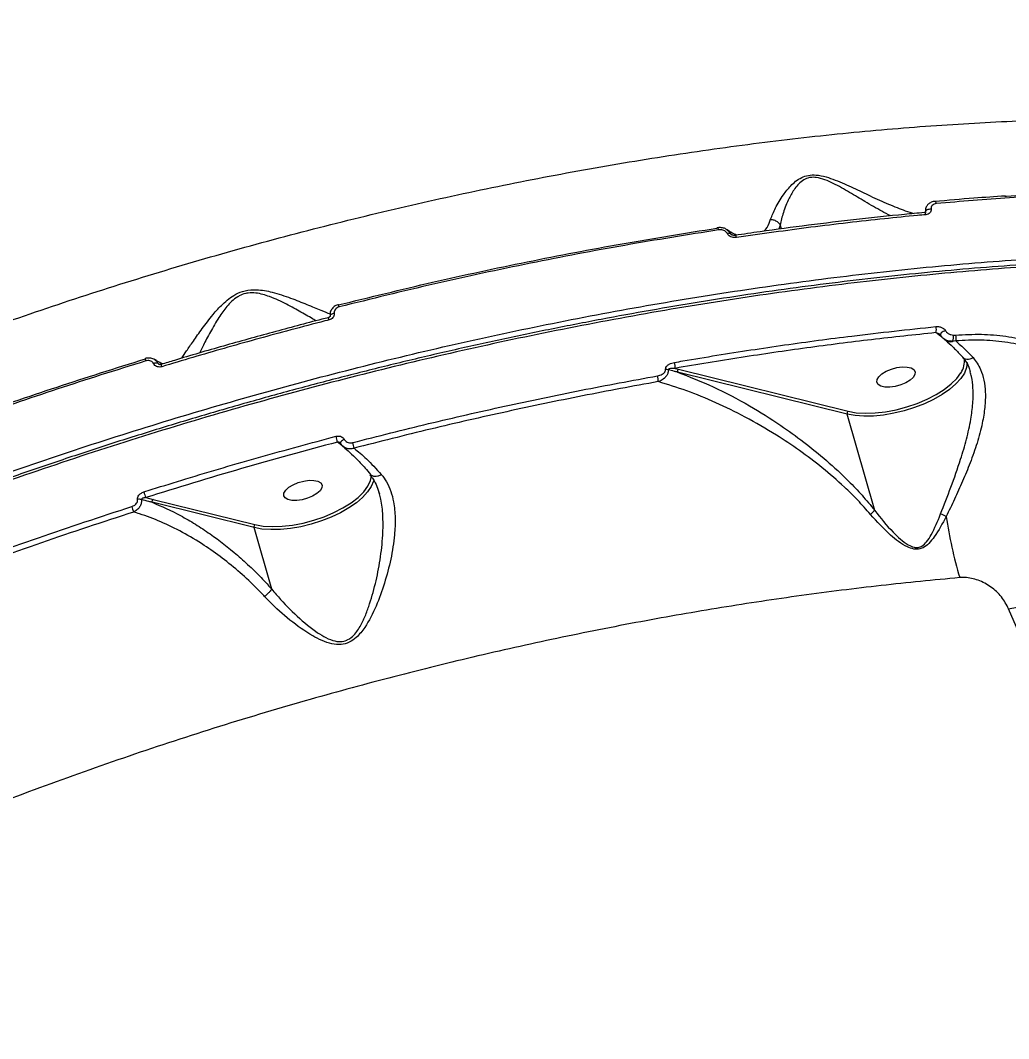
# Model space of a CAD drawing. Header units: millimetres. Extents: x -7245 to 6306, y -6696 to 5973.
# Drawn here: x 1099.5 to 1323.2, y -1997.8 to -1767.3 of the extents above; entities that cross this region are included whole.
import ezdxf

# ---------------------------------------------------------------- set-up
doc = ezdxf.new("R2010")
doc.units = ezdxf.units.MM
for name, color, linetype in [('DIKOM_ОБЪЕКТ', 7, 'Continuous'), ('DIKOM_РАЗМЕР_ЗОНА', 7, 'Continuous'), ('DIKOM_РАЗМЕР_ОБЪЕКТА', 7, 'Continuous')]:
    doc.layers.add(name, color=color, linetype=linetype)
doc.styles.add('style1', font='arial.ttf', dxfattribs={"width": 0.8})
doc.dimstyles.new('1-50', dxfattribs={"dimtxt": 300, "dimasz": 200, "dimexe": 100, "dimexo": 0, "dimgap": 100, "dimtad": 1, "dimtxsty": 'style1', "dimcen": 200, "dimclrd": 7, "dimclre": 7, "dimclrt": 7, "dimadec": 1, "dimazin": 2, "dimtfac": 1, "dimtmove": 0, "dimatfit": 2, "dimfxl": 0, "dimlwd": 25, "dimlwe": 18, "dimarcsym": 0})

# ---------------------------------------------------------------- blocks, each defined once
blk = doc.blocks.new('*D10')
at = {"layer": 'Defpoints', "color": 0, "transparency": 16777216}
for p in [(-4365.71, 2792.53), (4306.16, 475.6), (4306.16, -5965.27)]:
    blk.add_point(p, dxfattribs=at)
at = {"layer": 'DIKOM_РАЗМЕР_ОБЪЕКТА', "color": 7, "lineweight": 18, "transparency": 16777216}
for p, q in [((-4365.71, 2792.53), (-4365.71, -6065.27)), ((4306.16, 475.6), (4306.16, -6065.27))]:
    blk.add_line(p, q, dxfattribs=at)
at = {"layer": 'DIKOM_РАЗМЕР_ОБЪЕКТА', "color": 7, "lineweight": 25, "transparency": 16777216}
blk.add_line((-4165.71, -5965.27), (4106.16, -5965.27), dxfattribs=at)
at = {"layer": 'DIKOM_РАЗМЕР_ОБЪЕКТА', "color": 7, "transparency": 16777216}
for points in [[(-4165.71, -5931.93), (-4165.71, -5998.6), (-4365.71, -5965.27)], [(4106.16, -5931.93), (4106.16, -5998.6), (4306.16, -5965.27)]]:
    blk.add_solid(points, dxfattribs=at)
at = {"layer": 'DIKOM_РАЗМЕР_ОБЪЕКТА', "color": 7, "transparency": 16777216, "insert": (-85.78, -5712.1), "char_height": 300, "attachment_point": 5, "style": 'style1'}
blk.add_mtext('8650', dxfattribs=at)
blk = doc.blocks.new('*D11')
at = {"layer": 'Defpoints', "color": 0, "transparency": 16777216}
for p in [(-3472.32, 4472.83), (-6199.73, -2928.86), (1850.21, -2928.86)]:
    blk.add_point(p, dxfattribs=at)
at = {"layer": 'DIKOM_РАЗМЕР_ОБЪЕКТА', "color": 7, "lineweight": 18, "transparency": 16777216}
for p, q in [((-3472.32, 4472.83), (-6299.73, 4472.83)), ((1850.21, -2928.86), (-6299.73, -2928.86))]:
    blk.add_line(p, q, dxfattribs=at)
at = {"layer": 'DIKOM_РАЗМЕР_ОБЪЕКТА', "color": 7, "lineweight": 25, "transparency": 16777216}
blk.add_line((-6199.73, 4272.83), (-6199.73, -2728.86), dxfattribs=at)
at = {"layer": 'DIKOM_РАЗМЕР_ОБЪЕКТА', "color": 7, "transparency": 16777216}
for points in [[(-6233.06, 4272.83), (-6166.39, 4272.83), (-6199.73, 4472.83)], [(-6233.06, -2728.86), (-6166.39, -2728.86), (-6199.73, -2928.86)]]:
    blk.add_solid(points, dxfattribs=at)
at = {"layer": 'DIKOM_РАЗМЕР_ОБЪЕКТА', "color": 7, "transparency": 16777216, "insert": (-6452.9, 984.54), "char_height": 300, "attachment_point": 5, "rotation": 90, "style": 'style1'}
blk.add_mtext('7400', dxfattribs=at)
blk = doc.blocks.new('*D12')
at = {"layer": 'Defpoints', "color": 0, "transparency": 16777216}
for p in [(-5865.71, 123.34), (6306.18, -91.92), (6306.18, -6596.14)]:
    blk.add_point(p, dxfattribs=at)
at = {"layer": 'DIKOM_РАЗМЕР_ЗОНА', "color": 7, "lineweight": 18, "transparency": 16777216}
for p, q in [((-5865.71, 123.34), (-5865.71, -6696.14)), ((6306.18, -91.92), (6306.18, -6696.14))]:
    blk.add_line(p, q, dxfattribs=at)
at = {"layer": 'DIKOM_РАЗМЕР_ЗОНА', "color": 7, "lineweight": 25, "transparency": 16777216}
blk.add_line((-5665.71, -6596.14), (6106.18, -6596.14), dxfattribs=at)
at = {"layer": 'DIKOM_РАЗМЕР_ЗОНА', "color": 7, "transparency": 16777216}
for points in [[(-5665.71, -6562.81), (-5665.71, -6629.48), (-5865.71, -6596.14)], [(6106.18, -6562.81), (6106.18, -6629.48), (6306.18, -6596.14)]]:
    blk.add_solid(points, dxfattribs=at)
at = {"layer": 'DIKOM_РАЗМЕР_ЗОНА', "color": 7, "transparency": 16777216, "insert": (-71.19, -6342.97), "char_height": 300, "attachment_point": 5, "style": 'style1'}
blk.add_mtext('12150', dxfattribs=at)
blk = doc.blocks.new('*D13')
at = {"layer": 'Defpoints', "color": 0, "transparency": 16777216}
for p in [(-4231.86, 5972.83), (-6795, -4928.88), (1792.4, -4928.88)]:
    blk.add_point(p, dxfattribs=at)
at = {"layer": 'DIKOM_РАЗМЕР_ЗОНА', "color": 7, "lineweight": 18, "transparency": 16777216}
for p, q in [((-4231.86, 5972.83), (-6895, 5972.83)), ((1792.4, -4928.88), (-6895, -4928.88))]:
    blk.add_line(p, q, dxfattribs=at)
at = {"layer": 'DIKOM_РАЗМЕР_ЗОНА', "color": 7, "lineweight": 25, "transparency": 16777216}
blk.add_line((-6795, 5772.83), (-6795, -4728.88), dxfattribs=at)
at = {"layer": 'DIKOM_РАЗМЕР_ЗОНА', "color": 7, "transparency": 16777216}
for points in [[(-6828.33, 5772.83), (-6761.67, 5772.83), (-6795, 5972.83)], [(-6828.33, -4728.88), (-6761.67, -4728.88), (-6795, -4928.88)]]:
    blk.add_solid(points, dxfattribs=at)
at = {"layer": 'DIKOM_РАЗМЕР_ЗОНА', "color": 7, "transparency": 16777216, "insert": (-7048.17, 972.94), "char_height": 300, "attachment_point": 5, "rotation": 90, "style": 'style1'}
blk.add_mtext('10900', dxfattribs=at)

msp = doc.modelspace()

# ---------------------------------------------------------------- linework, layer by layer
at = {"layer": 'DIKOM_ОБЪЕКТ', "color": 7, "linetype": 'Continuous', "lineweight": 15}
for p, q in [((1304.152, -1810.768), (1304.143, -1810.77)), ((1271.541, -1813.609), (1271.24, -1814.549)), ((1271.541, -1813.609), (1271.791, -1814.476)), ((1307.811, -1838.735), (1306.788, -1837.965)), ((1308.184, -1839.015), (1307.811, -1838.735)), ((1310.767, -1838.518), (1311.258, -1838.515)), ((1311.27, -1839.836), (1310.559, -1839.93)), ((1247.736, -1846.045), (1248.502, -1846.234)), ((1248.502, -1846.234), (1286.906, -1855.763)), ((1286.689, -1856.434), (1248.284, -1846.905)), ((1292.95, -1878.185), (1286.689, -1856.434)), ((1172.62, -1863.711), (1171.317, -1862.728)), ((1127.918, -1875.294), (1129.576, -1875.698)), ((1129.576, -1875.698), (1152.653, -1881.424)), ((1180.852, -1874.478), (1180.723, -1873.975)), ((1152.436, -1882.095), (1129.358, -1876.369)), ((1156.442, -1896.015), (1152.436, -1882.095))]:
    msp.add_line(p, q, dxfattribs=at)
at = {"layer": 'DIKOM_ОБЪЕКТ', "color": 7, "linetype": 'Continuous', "lineweight": 15, "flags": 128}
for points in [[(1306.542, -1808.246), (1306.522, -1808.249), (1306.519, -1808.25)], [(1306.896, -1808.737), (1306.845, -1808.586), (1306.787, -1808.458), (1306.724, -1808.357), (1306.657, -1808.288), (1306.589, -1808.251), (1306.542, -1808.246)], [(1304.507, -1811.259), (1304.454, -1811.101), (1304.393, -1810.969), (1304.326, -1810.866), (1304.256, -1810.799), (1304.186, -1810.769), (1304.152, -1810.768)], [(1305.683, -1810.016), (1305.444, -1810.02), (1305.204, -1810.053), (1304.976, -1810.113), (1304.775, -1810.198), (1304.611, -1810.301), (1304.496, -1810.418), (1304.434, -1810.541), (1304.431, -1810.662)], [(1257.31, -1814.208), (1257.298, -1814.21), (1257.255, -1814.242), (1257.22, -1814.306)], [(1257.606, -1814.703), (1257.557, -1814.552), (1257.504, -1814.424), (1257.451, -1814.322), (1257.397, -1814.251), (1257.345, -1814.213), (1257.31, -1814.208)], [(1261.651, -1816.424), (1261.6, -1816.266), (1261.544, -1816.133), (1261.487, -1816.03), (1261.43, -1815.961), (1261.375, -1815.93), (1261.345, -1815.929)], [(1171.519, -1831.617), (1171.517, -1831.618), (1171.513, -1831.627)], [(1170.581, -1833.605), (1170.383, -1833.638), (1170.196, -1833.689), (1170.027, -1833.754), (1169.883, -1833.832), (1169.769, -1833.919), (1169.691, -1834.011), (1169.651, -1834.106), (1169.652, -1834.199)], [(1308.95, -1837.523), (1308.692, -1837.61), (1308.435, -1837.731), (1308.199, -1837.876), (1308.004, -1838.035), (1307.865, -1838.193), (1307.794, -1838.339), (1307.795, -1838.46), (1307.802, -1838.474)], [(1313.863, -1844.741), (1313.72, -1845.888), (1313.232, -1847.1), (1312.412, -1848.341), (1311.277, -1849.585), (1309.851, -1850.803), (1308.165, -1851.97), (1306.256, -1853.061), (1304.165, -1854.052), (1301.938, -1854.921), (1299.622, -1855.649), (1297.269, -1856.221), (1294.929, -1856.625), (1292.653, -1856.85), (1290.49, -1856.894), (1288.488, -1856.754), (1286.689, -1856.434)], [(1293.415, -1849.205), (1293.466, -1848.6), (1293.864, -1847.948), (1294.577, -1847.301), (1295.548, -1846.712), (1296.697, -1846.228), (1297.931, -1845.888), (1299.152, -1845.721), (1300.258, -1845.739), (1301.162, -1845.942), (1301.79, -1846.312), (1302.09, -1846.82), (1302.04, -1847.425), (1301.641, -1848.077), (1300.928, -1848.725), (1299.958, -1849.314), (1298.808, -1849.798), (1297.574, -1850.137), (1296.354, -1850.304), (1295.247, -1850.286), (1294.343, -1850.083), (1293.715, -1849.713), (1293.415, -1849.205)], [(1286.906, -1855.763), (1288.754, -1856.085), (1290.819, -1856.213), (1293.051, -1856.142), (1295.397, -1855.875), (1297.8, -1855.418), (1300.202, -1854.782), (1302.544, -1853.983), (1304.771, -1853.039), (1306.829, -1851.974), (1308.666, -1850.813), (1310.241, -1849.585), (1311.514, -1848.318), (1312.454, -1847.045), (1312.466, -1847.026)], [(1172.859, -1862.122), (1172.64, -1862.227), (1172.438, -1862.352), (1172.266, -1862.49), (1172.132, -1862.632), (1172.046, -1862.771), (1172.011, -1862.898), (1172.031, -1863.004)], [(1179.532, -1871.269), (1179.467, -1871.549), (1178.98, -1872.761), (1178.16, -1874.003), (1177.024, -1875.246), (1175.598, -1876.465), (1173.912, -1877.632), (1172.003, -1878.723), (1169.912, -1879.713), (1167.685, -1880.582), (1165.37, -1881.311), (1163.016, -1881.883), (1160.676, -1882.286), (1158.4, -1882.512), (1156.237, -1882.555), (1154.235, -1882.415), (1152.436, -1882.095)], [(1159.162, -1874.866), (1159.213, -1874.262), (1159.611, -1873.609), (1160.324, -1872.962), (1161.295, -1872.373), (1162.444, -1871.889), (1163.679, -1871.55), (1164.899, -1871.382), (1166.006, -1871.401), (1166.909, -1871.603), (1167.537, -1871.974), (1167.838, -1872.482), (1167.787, -1873.087), (1167.388, -1873.739), (1166.675, -1874.385), (1165.705, -1874.975), (1164.556, -1875.459), (1163.321, -1875.798), (1162.101, -1875.966), (1160.994, -1875.947), (1160.09, -1875.745), (1159.462, -1875.374), (1159.162, -1874.866)], [(1178.213, -1872.687), (1178.786, -1871.456), (1178.993, -1870.437)], [(1152.653, -1881.424), (1154.501, -1881.747), (1156.566, -1881.874), (1158.798, -1881.803), (1161.144, -1881.536), (1163.547, -1881.079), (1165.949, -1880.443), (1168.291, -1879.644), (1170.518, -1878.7), (1172.576, -1877.635), (1174.414, -1876.475), (1175.988, -1875.246), (1177.261, -1873.98), (1178.201, -1872.706), (1178.213, -1872.687)], [(1323.246, -1900.502), (1326.73, -1899.779), (1330.277, -1898.867), (1333.854, -1897.772), (1337.43, -1896.505), (1340.97, -1895.077), (1344.444, -1893.502), (1347.819, -1891.794), (1351.065, -1889.969), (1354.152, -1888.042), (1357.051, -1886.032), (1359.737, -1883.957), (1362.185, -1881.836), (1364.373, -1879.687), (1366.28, -1877.533), (1367.889, -1875.39)], [(1427.904, -2060.218), (1418.499, -2050.006), (1409.372, -2039.586), (1400.529, -2028.963), (1391.974, -2018.144), (1383.713, -2007.134), (1375.749, -1995.939), (1368.087, -1984.567), (1360.732, -1973.022), (1353.687, -1961.312), (1346.956, -1949.442), (1340.543, -1937.42), (1334.451, -1925.251), (1328.684, -1912.943), (1323.246, -1900.502)]]:
    msp.add_lwpolyline(points, dxfattribs=at)
at = {"layer": 'DIKOM_ОБЪЕКТ', "color": 7, "linetype": 'Continuous', "lineweight": 15}
for centre, radius, start, end in [((1259.923, -1816.399), 0.924, 68.13873, 111.78169), ((1169.993, -1832.469), 1.748, 11.13533, 29.1716), ((1167.716, -1835.41), 1.774, 10.92927, 28.71348), ((1304.651, -1837.283), 2.243, 342.29899, 17.84066), ((1307.857, -1838.809), 2.925, 337.47689, 5.70776), ((1309.02, -1839.195), 2.339, 344.09741, 16.89542), ((1310.016, -1838.119), 1.891, 231.83161, 286.67173), ((1131.041, -1843.317), 3.254, 189.13165, 198.74643), ((1308.823, -1844.522), 4.42, 325.5024, 8.95272), ((1130.31, -1845.989), 1.14, 69.07847, 120.68209), ((1134.95, -1844.515), 3.607, 189.95308, 198.6294), ((1244.332, -1845.721), 3.418, 354.57475, 17.42849), ((1248.907, -1846.736), 0.645, 128.86752, 195.18126), ((1240.137, -1848.854), 3.784, 356.98892, 16.95632), ((1245.707, -1847.811), 1.532, 71.3944, 94.02874), ((1287.311, -1856.265), 0.645, 128.86752, 195.18126), ((1156.107, -1865.801), 15.517, 11.42186, 16.3843), ((1161.168, -1866.834), 14.189, 11.04494, 16.32839), ((1126.472, -1877.527), 1.853, 74.38371, 101.96692), ((1140.484, -1870.38), 13.493, 195.65618, 201.3554), ((1129.98, -1876.2), 0.645, 128.89661, 195.18902), ((1136.751, -1873.952), 12.467, 195.72486, 201.73946), ((1305.321, -1886.372), 7.781, 60.8563, 71.09891), ((1407.869, -1864.931), 99.839, 188.43496, 196.5775), ((1153.06, -1881.927), 0.646, 128.96369, 195.1458)]:
    msp.add_arc(centre, radius, start, end, dxfattribs=at)
for points, knots in [([(846.85, -1993.918), (849.706, -1990.256), (855.428, -1982.921), (865.363, -1971.913), (876.239, -1960.936), (888.104, -1950.038), (900.879, -1939.271), (914.538, -1928.669), (929.074, -1918.254), (944.445, -1908.038), (960.597, -1898.052), (977.453, -1888.34), (994.934, -1878.95), (1012.997, -1869.909), (1031.622, -1861.241), (1050.767, -1852.952), (1070.366, -1845.066), (1090.324, -1837.618), (1110.55, -1830.643), (1130.994, -1824.162), (1151.626, -1818.198), (1172.408, -1812.749), (1193.264, -1807.83), (1214.096, -1803.462), (1234.808, -1799.666), (1255.351, -1796.454), (1275.686, -1793.844), (1295.783, -1791.83), (1315.566, -1790.413), (1334.944, -1789.598), (1353.829, -1789.386), (1370.785, -1789.765), (1385.946, -1790.548), (1394.85, -1791.329), (1399.302, -1791.72)], [0, 0, 0, 0, 0.0315564, 0.0632127, 0.0949193, 0.1266265, 0.1582825, 0.1898394, 0.2213972, 0.2530542, 0.2847621, 0.3164696, 0.348127, 0.3796849, 0.4112648, 0.4429443, 0.4746738, 0.5064041, 0.5380835, 0.5696636, 0.6012948, 0.6330252, 0.6648063, 0.6965874, 0.7283182, 0.7599499, 0.7916593, 0.8234674, 0.8553265, 0.8871861, 0.9189951, 0.9507048, 0.9753523, 1, 1, 1, 1]), ([(1269.368, -1812.302), (1269.693, -1811.477), (1270.344, -1809.825), (1271.952, -1807.133), (1273.572, -1805.031), (1274.992, -1803.684), (1276.294, -1802.83), (1277.881, -1802.282), (1279.827, -1802.216), (1281.912, -1802.667), (1284.751, -1803.68), (1288.121, -1805.194), (1292.114, -1807.13), (1296.079, -1808.898), (1299.421, -1810.253), (1301.175, -1810.799), (1301.827, -1811.001)], [0, 0, 0, 0, 0.1149057, 0.2298296, 0.3073713, 0.3472711, 0.3869747, 0.4226142, 0.4586051, 0.5034737, 0.5465763, 0.6382875, 0.7302547, 0.8344357, 0.9385124, 1, 1, 1, 1]), ([(1296.544, -1811.531), (1295.878, -1811.187), (1294.058, -1810.246), (1290.916, -1808.419), (1287.307, -1806.218), (1284.257, -1804.488), (1281.699, -1803.317), (1279.929, -1802.793), (1278.721, -1802.78), (1277.752, -1802.946), (1276.745, -1803.363), (1275.685, -1804.257), (1274.553, -1805.686), (1273.302, -1807.932), (1272.157, -1810.835), (1271.689, -1812.685), (1271.537, -1813.598), (1271.537, -1813.599)], [0, 0, 0, 0, 0.0690896, 0.1887998, 0.2929492, 0.396812, 0.4437816, 0.4907449, 0.5214991, 0.5271511, 0.5635553, 0.6064275, 0.6495933, 0.7367518, 0.8683096, 0.9998624, 1, 1, 1, 1]), ([(1322.516, -1807.031), (1320.145, -1807.19), (1314.848, -1807.546), (1309.484, -1808.021), (1306.521, -1808.283)], [0, 0, 0, 0, 0.4477475, 1, 1, 1, 1]), ([(1371.359, -1805.87), (1366.162, -1805.888), (1355.768, -1805.925), (1339.763, -1806.474), (1323.495, -1807.356), (1312.429, -1808.277), (1306.896, -1808.737)], [0, 0, 0, 0, 0.2490977, 0.4981976, 0.7490995, 1, 1, 1, 1]), ([(1322.392, -1807.091), (1322.528, -1807.081), (1328.13, -1806.64), (1333.615, -1806.392), (1338.968, -1806.15)], [0, 0, 0, 0, 0.0242465, 1, 1, 1, 1]), ([(1306.543, -1808.257), (1306.492, -1808.259), (1306.132, -1808.269), (1305.537, -1808.498), (1304.883, -1809.004), (1304.489, -1809.697), (1304.352, -1810.325), (1304.452, -1810.675), (1304.474, -1810.753)], [0, 0, 0, 0, 0.0402614, 0.2857586, 0.5005567, 0.7090224, 0.9348516, 1, 1, 1, 1]), ([(1306.896, -1808.737), (1306.716, -1808.77), (1306.355, -1808.837), (1305.944, -1809.139), (1305.686, -1809.545), (1305.684, -1809.863), (1305.683, -1810.016)], [0, 0, 0, 0, 0.25831, 0.5166802, 0.7677748, 1, 1, 1, 1]), ([(1304.144, -1810.789), (1302.647, -1810.924), (1297.563, -1811.381), (1288.818, -1812.329), (1277.93, -1813.633), (1268.77, -1814.841), (1263.225, -1815.668), (1261.341, -1815.949)], [0, 0, 0, 0, 0.1064919, 0.3614839, 0.6158644, 0.8694668, 1, 1, 1, 1]), ([(1304.507, -1811.259), (1303.884, -1811.317), (1300.771, -1811.609), (1292.134, -1812.481), (1278.503, -1814.041), (1267.271, -1815.629), (1261.651, -1816.424)], [0, 0, 0, 0, 0.0441454, 0.2207159, 0.6100116, 1, 1, 1, 1]), ([(1304.425, -1810.634), (1304.425, -1810.642), (1304.427, -1810.672), (1304.436, -1810.652), (1304.366, -1810.714), (1304.258, -1810.76), (1304.171, -1810.763), (1304.153, -1810.764)], [0, 0, 0, 0, 0.1408559, 0.4885814, 0.7281084, 0.9436906, 1, 1, 1, 1]), ([(1305.683, -1810.016), (1305.682, -1810.165), (1305.681, -1810.473), (1305.432, -1810.868), (1305.033, -1811.161), (1304.682, -1811.226), (1304.507, -1811.259)], [0, 0, 0, 0, 0.2337673, 0.4824899, 0.7414037, 1, 1, 1, 1]), ([(1267.808, -1815.008), (1267.869, -1814.958), (1268.37, -1814.55), (1268.877, -1813.609), (1269.253, -1812.609), (1269.368, -1812.302)], [0, 0, 0, 0, 0.0873321, 0.7203821, 1, 1, 1, 1]), ([(1269.368, -1812.302), (1269.417, -1812.306), (1269.742, -1812.327), (1270.338, -1812.489), (1271.065, -1812.934), (1271.38, -1813.377), (1271.537, -1813.599)], [0, 0, 0, 0, 0.0562357, 0.3685484, 0.6842807, 1, 1, 1, 1]), ([(1271.537, -1813.599), (1271.538, -1813.6), (1271.539, -1813.602), (1271.54, -1813.606), (1271.541, -1813.608), (1271.541, -1813.609)], [0, 0, 0, 0, 0.3187644, 0.7171878, 1, 1, 1, 1]), ([(1171.515, -1831.702), (1178.633, -1829.948), (1192.87, -1826.441), (1214.325, -1821.848), (1235.814, -1817.715), (1250.085, -1815.443), (1257.22, -1814.306)], [0, 0, 0, 0, 0.2485969, 0.4971938, 0.7485969, 1, 1, 1, 1]), ([(1257.606, -1814.703), (1250.534, -1815.828), (1236.392, -1818.078), (1214.937, -1822.192), (1193.353, -1826.801), (1178.923, -1830.355), (1171.708, -1832.132)], [0, 0, 0, 0, 0.2485963, 0.4971926, 0.7485966, 1, 1, 1, 1]), ([(1259.504, -1814.694), (1259.426, -1814.632), (1259.136, -1814.403), (1258.478, -1814.219), (1257.799, -1814.122), (1257.416, -1814.213), (1257.315, -1814.237)], [0, 0, 0, 0, 0.1281301, 0.4811373, 0.86321, 1, 1, 1, 1]), ([(1259.58, -1815.541), (1259.51, -1815.422), (1259.371, -1815.186), (1259.004, -1814.917), (1258.549, -1814.732), (1258.063, -1814.658), (1257.744, -1814.689), (1257.606, -1814.703)], [0, 0, 0, 0, 0.1889154, 0.3774074, 0.5791599, 0.8163986, 1, 1, 1, 1]), ([(1259.489, -1814.673), (1259.631, -1814.769), (1259.968, -1814.998), (1260.157, -1815.342), (1260.267, -1815.541)], [0, 0, 0, 0, 0.4213478, 1, 1, 1, 1]), ([(1261.668, -1815.9), (1261.33, -1815.742), (1260.662, -1815.429), (1259.884, -1814.912), (1259.501, -1814.656)], [0, 0, 0, 0, 0.5071191, 1, 1, 1, 1]), ([(1261.651, -1816.424), (1261.506, -1816.437), (1261.171, -1816.468), (1260.657, -1816.386), (1260.18, -1816.187), (1259.798, -1815.908), (1259.653, -1815.663), (1259.58, -1815.541)], [0, 0, 0, 0, 0.1825019, 0.4237263, 0.6274513, 0.8133951, 1, 1, 1, 1]), ([(1260.267, -1815.541), (1260.333, -1815.591), (1260.477, -1815.699), (1260.619, -1815.805), (1260.696, -1815.863)], [0, 0, 0, 0, 0.4573725, 1, 1, 1, 1]), ([(1260.267, -1815.541), (1260.284, -1815.569), (1260.313, -1815.618), (1260.376, -1815.684), (1260.42, -1815.716), (1260.445, -1815.734)], [0, 0, 0, 0, 0.3666607, 0.6358902, 1, 1, 1, 1]), ([(1261.344, -1815.918), (1261.294, -1815.928), (1261.135, -1815.96), (1260.863, -1815.928), (1260.615, -1815.845), (1260.485, -1815.774), (1260.447, -1815.74), (1260.443, -1815.736)], [0, 0, 0, 0, 0.1744168, 0.5566836, 0.8141148, 0.9777686, 1, 1, 1, 1]), ([(804.448, -2076.07), (805.586, -2073.762), (808.675, -2067.496), (814.746, -2057.166), (822.958, -2045.09), (832.38, -2032.962), (842.942, -2020.842), (854.604, -2008.784), (867.338, -1996.828), (881.144, -1984.995), (895.977, -1973.303), (911.783, -1961.786), (928.487, -1950.499), (946.011, -1939.494), (964.309, -1928.808), (983.366, -1918.465), (1003.134, -1908.477), (1023.546, -1898.87), (1044.506, -1889.689), (1065.918, -1880.977), (1087.45, -1872.867), (1109.055, -1865.361), (1130.683, -1858.436), (1152.539, -1852.017), (1174.53, -1846.128), (1196.56, -1840.797), (1218.846, -1835.983), (1241.353, -1831.731), (1264.04, -1828.063), (1286.556, -1825.04), (1308.799, -1822.673), (1330.662, -1820.976), (1352.075, -1819.957), (1372.993, -1819.635), (1393.39, -1819.996), (1413.208, -1821.031), (1432.358, -1822.734), (1450.733, -1825.109), (1467.202, -1827.912), (1477.206, -1830.157), (1481.67, -1831.159)], [0, 0, 0, 0, 0.0156522, 0.0424894, 0.0694117, 0.0963766, 0.1233414, 0.1502636, 0.1771008, 0.2039384, 0.2308601, 0.2578252, 0.2847902, 0.3117123, 0.3385496, 0.3653869, 0.3923087, 0.4192736, 0.4462388, 0.4731609, 0.499998, 0.5258464, 0.5517703, 0.5777323, 0.6036947, 0.6296184, 0.6554666, 0.6823041, 0.7092261, 0.7361911, 0.7631562, 0.7900781, 0.8169154, 0.843753, 0.8706751, 0.8976401, 0.9246051, 0.9515272, 0.9783646, 1, 1, 1, 1]), ([(1364.613, -1821.041), (1363.19, -1821.055), (1358.343, -1821.102), (1349.943, -1821.354), (1339.443, -1821.789), (1328.863, -1822.395), (1318.234, -1823.156), (1307.551, -1824.076), (1296.812, -1825.154), (1286.013, -1826.388), (1275.15, -1827.781), (1264.22, -1829.333), (1253.222, -1831.042), (1242.151, -1832.912), (1231.003, -1834.941), (1219.788, -1837.13), (1208.545, -1839.469), (1197.318, -1841.952), (1186.14, -1844.57), (1175.014, -1847.323), (1163.936, -1850.21), (1152.901, -1853.233), (1141.907, -1856.392), (1130.949, -1859.689), (1120.026, -1863.123), (1109.134, -1866.698), (1098.269, -1870.412), (1087.435, -1874.267), (1076.658, -1878.252), (1065.984, -1882.351), (1055.452, -1886.55), (1045.072, -1890.844), (1034.84, -1895.234), (1024.75, -1899.723), (1014.8, -1904.311), (1004.985, -1909), (995.305, -1913.791), (985.755, -1918.684), (976.335, -1923.683), (967.04, -1928.788), (957.89, -1933.99), (948.921, -1939.268), (940.169, -1944.602), (931.649, -1949.982), (923.358, -1955.411), (915.294, -1960.888), (907.452, -1966.416), (899.83, -1971.997), (892.426, -1977.633), (885.238, -1983.323), (878.264, -1989.072), (871.503, -1994.881), (864.962, -2000.742), (858.664, -2006.636), (852.637, -2012.539), (846.894, -2018.437), (841.438, -2024.329), (836.265, -2030.215), (831.373, -2036.099), (826.76, -2041.982), (822.424, -2047.865), (818.365, -2053.751), (814.582, -2059.64), (811.075, -2065.536), (807.846, -2071.434), (804.902, -2077.32), (802.258, -2083.168), (799.924, -2088.96), (797.901, -2094.69), (796.19, -2100.36), (794.778, -2105.972), (793.704, -2111.525), (793.078, -2115.444), (792.901, -2117.492), (792.88, -2117.729)], [0, 0, 0, 0, 0.00595, 0.0202661, 0.0345859, 0.0488336, 0.0630153, 0.0771474, 0.0912461, 0.1053275, 0.1194076, 0.1334995, 0.1476168, 0.1617757, 0.1759925, 0.1902827, 0.2046049, 0.2188734, 0.2330709, 0.2472146, 0.2613196, 0.2754029, 0.2894801, 0.303566, 0.3176727, 0.3318166, 0.3460133, 0.3602789, 0.3746025, 0.3889008, 0.4031188, 0.4172778, 0.4313939, 0.4454835, 0.4595621, 0.4736463, 0.4877471, 0.5018798, 0.5160612, 0.5303067, 0.5446246, 0.5589408, 0.5731837, 0.587363, 0.601495, 0.6155958, 0.6296807, 0.6437672, 0.6578667, 0.6719932, 0.6861642, 0.7003944, 0.7147006, 0.7290251, 0.7432986, 0.7575035, 0.7716562, 0.785773, 0.7998687, 0.8139605, 0.8280615, 0.8421846, 0.856345, 0.8705592, 0.8848423, 0.8991715, 0.9134693, 0.9276876, 0.9418444, 0.9559555, 0.9700345, 0.9840989, 0.9981624, 1, 1, 1, 1]), ([(1365.033, -1821.51), (1360.964, -1821.585), (1350, -1821.786), (1331.738, -1822.66), (1310.212, -1824.292), (1288.127, -1826.607), (1265.547, -1829.612), (1242.538, -1833.319), (1219.606, -1837.643), (1196.829, -1842.558), (1174.278, -1848.019), (1151.586, -1854.116), (1128.827, -1860.856), (1106.081, -1868.23), (1083.848, -1876.077), (1062.192, -1884.356), (1041.165, -1893.023), (1020.422, -1902.218), (1000.051, -1911.932), (980.132, -1922.142), (961.105, -1932.625), (943.013, -1943.338), (925.88, -1954.233), (909.425, -1965.488), (893.739, -1977.082), (878.893, -1988.977), (865.217, -2000.915), (852.728, -2012.852), (841.42, -2024.747), (831.109, -2036.795), (821.875, -2048.959), (813.777, -2061.199), (807.28, -2072.735), (802.199, -2083.547), (798.318, -2093.637), (795.412, -2103.621), (793.634, -2111.756), (793.187, -2116.494), (793.045, -2118.004)], [0, 0, 0, 0, 0.0168955, 0.0455173, 0.0741612, 0.1027831, 0.1322364, 0.1617137, 0.1911667, 0.2197889, 0.2484327, 0.2770545, 0.3065076, 0.335985, 0.3654381, 0.3940601, 0.4227038, 0.4513258, 0.4807789, 0.5102562, 0.5397095, 0.5683313, 0.5969753, 0.6255971, 0.6550503, 0.6845275, 0.7139808, 0.7426025, 0.7712466, 0.7998683, 0.8293215, 0.8587987, 0.8882519, 0.9131628, 0.9381029, 0.9630434, 0.9882197, 1, 1, 1, 1]), ([(1136.064, -1843.739), (1136.408, -1843.217), (1137.095, -1842.171), (1138.709, -1839.856), (1140.653, -1837.08), (1142.868, -1834.18), (1144.924, -1831.852), (1146.686, -1830.289), (1148.334, -1829.18), (1150.507, -1828.325), (1152.811, -1828.167), (1154.837, -1828.407), (1157.503, -1829.005), (1160.811, -1830.11), (1164.453, -1831.598), (1167.545, -1832.852), (1169.007, -1833.454), (1169.67, -1833.727)], [0, 0, 0, 0, 0.0838385, 0.1677928, 0.2590998, 0.3503716, 0.4181279, 0.4531192, 0.4879447, 0.5281076, 0.5746216, 0.6085827, 0.6426358, 0.7349441, 0.8274901, 0.9218064, 1, 1, 1, 1]), ([(1166.47, -1835.289), (1166.315, -1835.195), (1165.391, -1834.635), (1163.123, -1833.352), (1159.863, -1831.505), (1156.876, -1830.108), (1154.469, -1829.291), (1152.85, -1828.951), (1151.493, -1828.927), (1150.206, -1829.156), (1149.404, -1829.463), (1148.342, -1830.072), (1147.354, -1830.854), (1145.905, -1832.44), (1144.241, -1834.834), (1142.497, -1837.831), (1141.069, -1840.584), (1140.379, -1841.996), (1140.097, -1842.573)], [0, 0, 0, 0, 0.023372, 0.1394951, 0.2519948, 0.3641928, 0.4037155, 0.4430842, 0.4824172, 0.4944496, 0.5298556, 0.538268, 0.5780662, 0.61813, 0.6990979, 0.810855, 0.9226636, 1, 1, 1, 1]), ([(1171.522, -1831.628), (1171.476, -1831.636), (1171.135, -1831.698), (1170.552, -1832.032), (1169.942, -1832.683), (1169.614, -1833.453), (1169.66, -1833.96), (1169.679, -1834.175)], [0, 0, 0, 0, 0.0399973, 0.2951699, 0.5538459, 0.8108805, 1, 1, 1, 1]), ([(1171.708, -1832.132), (1171.548, -1832.187), (1171.228, -1832.299), (1170.855, -1832.633), (1170.617, -1833.045), (1170.561, -1833.387), (1170.578, -1833.571), (1170.581, -1833.605)], [0, 0, 0, 0, 0.2364245, 0.4725762, 0.7092049, 0.9458144, 1, 1, 1, 1]), ([(1169.273, -1834.564), (1168.779, -1834.689), (1164.561, -1835.75), (1156.628, -1837.881), (1145.495, -1840.978), (1137.081, -1843.411), (1132.4, -1844.844), (1131.4, -1845.15)], [0, 0, 0, 0, 0.038933, 0.3323857, 0.626457, 0.9202744, 1, 1, 1, 1]), ([(1169.643, -1834.174), (1169.646, -1834.204), (1169.651, -1834.253), (1169.593, -1834.365), (1169.489, -1834.463), (1169.376, -1834.531), (1169.295, -1834.549), (1169.271, -1834.554)], [0, 0, 0, 0, 0.3266616, 0.5553624, 0.7402082, 0.9241954, 1, 1, 1, 1]), ([(1170.581, -1833.605), (1170.584, -1833.639), (1170.6, -1833.822), (1170.545, -1834.161), (1170.309, -1834.572), (1169.936, -1834.905), (1169.617, -1835.018), (1169.457, -1835.074)], [0, 0, 0, 0, 0.0536183, 0.2898893, 0.5264278, 0.7630999, 1, 1, 1, 1]), ([(1169.457, -1835.074), (1168.813, -1835.24), (1165.59, -1836.07), (1157.64, -1838.168), (1145.622, -1841.479), (1136.23, -1844.271), (1131.532, -1845.667)], [0, 0, 0, 0, 0.0507664, 0.2538512, 0.6266971, 1, 1, 1, 1]), ([(1247.594, -1844.698), (1248.236, -1844.587), (1251.446, -1844.034), (1259.783, -1842.649), (1272.562, -1840.708), (1289.127, -1838.478), (1300.467, -1837.269), (1306.787, -1836.595)], [0, 0, 0, 0, 0.0321581, 0.1607923, 0.4182833, 0.6757747, 1, 1, 1, 1]), ([(1306.787, -1836.595), (1306.854, -1836.59), (1307.175, -1836.565), (1307.722, -1836.629), (1308.309, -1836.866), (1308.725, -1837.169), (1308.875, -1837.405), (1308.95, -1837.523)], [0, 0, 0, 0, 0.0843456, 0.4026826, 0.6517973, 0.8255579, 1, 1, 1, 1]), ([(1306.788, -1837.965), (1301.944, -1838.473), (1292.255, -1839.49), (1277.534, -1841.388), (1262.699, -1843.533), (1252.723, -1845.207), (1247.736, -1846.045)], [0, 0, 0, 0, 0.2493163, 0.4986321, 0.7493157, 1, 1, 1, 1]), ([(1307.678, -1838.35), (1307.65, -1838.328), (1307.526, -1838.23), (1307.258, -1838.106), (1306.991, -1838.011), (1306.824, -1837.973), (1306.788, -1837.965)], [0, 0, 0, 0, 0.0955537, 0.4178661, 0.8758618, 1, 1, 1, 1]), ([(1307.68, -1838.348), (1307.686, -1838.352), (1307.719, -1838.373), (1307.759, -1838.415), (1307.791, -1838.455), (1307.801, -1838.473), (1307.801, -1838.474), (1307.802, -1838.474)], [0, 0, 0, 0, 0.088266, 0.4484374, 0.7433567, 0.9557797, 1, 1, 1, 1]), ([(1307.803, -1838.473), (1307.804, -1838.477), (1307.876, -1838.701), (1308.103, -1838.987), (1308.379, -1839.191), (1308.463, -1839.254)], [0, 0, 0, 0, 0.0098509, 0.6961688, 1, 1, 1, 1]), ([(1308.438, -1839.235), (1308.46, -1839.252), (1308.588, -1839.35), (1308.723, -1839.47), (1308.835, -1839.568)], [0, 0, 0, 0, 0.1759071, 1, 1, 1, 1]), ([(1310.559, -1839.93), (1310.279, -1839.919), (1309.665, -1839.895), (1308.922, -1839.639), (1308.57, -1839.346), (1308.461, -1839.256)], [0, 0, 0, 0, 0.3666417, 0.805331, 1, 1, 1, 1]), ([(1308.95, -1837.523), (1309.028, -1837.646), (1309.184, -1837.891), (1309.621, -1838.209), (1310.162, -1838.439), (1310.576, -1838.493), (1310.767, -1838.518)], [0, 0, 0, 0, 0.2096895, 0.4181828, 0.7298334, 1, 1, 1, 1]), ([(1311.258, -1838.515), (1313.206, -1838.407), (1316.952, -1838.2), (1322.61, -1838.707), (1328.102, -1839.734), (1333.532, -1841.331), (1338.827, -1843.48), (1343.928, -1846.131), (1348.774, -1849.236), (1353.286, -1852.769), (1357.466, -1856.635), (1359.897, -1859.457), (1361.111, -1860.865)], [0, 0, 0, 0, 0.107078, 0.2059709, 0.3051833, 0.4040768, 0.5033343, 0.6029155, 0.702175, 0.8013462, 0.9008344, 1, 1, 1, 1]), ([(1308.846, -1839.61), (1308.908, -1839.66), (1309.472, -1840.121), (1310.61, -1841.181), (1311.891, -1842.447), (1312.657, -1843.316), (1312.848, -1843.531)], [0, 0, 0, 0, 0.0499221, 0.4554733, 0.8648276, 1, 1, 1, 1]), ([(1360.065, -1861.77), (1358.877, -1860.388), (1356.496, -1857.621), (1352.402, -1853.827), (1347.985, -1850.362), (1343.241, -1847.314), (1338.248, -1844.713), (1333.065, -1842.604), (1327.75, -1841.036), (1322.377, -1840.028), (1316.84, -1839.528), (1313.175, -1839.731), (1311.27, -1839.836)], [0, 0, 0, 0, 0.0992793, 0.1988719, 0.2981534, 0.3974222, 0.4970079, 0.5962737, 0.6950872, 0.7942219, 0.8930351, 1, 1, 1, 1]), ([(1311.27, -1839.836), (1311.986, -1840.46), (1313.259, -1841.569), (1314.598, -1842.989), (1315.184, -1843.61)], [0, 0, 0, 0, 0.5623786, 1, 1, 1, 1]), ([(1041.161, -1875.29), (1047.337, -1872.735), (1059.688, -1867.626), (1078.699, -1860.398), (1098.028, -1853.514), (1114.48, -1848.056), (1124.471, -1844.96), (1127.865, -1843.908)], [0, 0, 0, 0, 0.2203119, 0.4406199, 0.6630826, 0.8855456, 1, 1, 1, 1]), ([(1130.014, -1844.152), (1129.851, -1844.044), (1129.457, -1843.783), (1128.691, -1843.695), (1128.085, -1843.697), (1127.828, -1843.834), (1127.826, -1843.835)], [0, 0, 0, 0, 0.2569024, 0.6210653, 0.9982458, 1, 1, 1, 1]), ([(1315.184, -1843.61), (1315.812, -1844.459), (1316.913, -1845.95), (1317.705, -1848.699), (1318.05, -1851.568), (1317.918, -1854.851), (1317.291, -1858.721), (1316.153, -1862.95), (1314.594, -1867.355), (1312.838, -1871.608), (1310.995, -1875.68), (1309.738, -1878.279), (1309.11, -1879.576)], [0, 0, 0, 0, 0.1044879, 0.1833803, 0.2623384, 0.3558321, 0.4494193, 0.5631933, 0.677074, 0.7844995, 0.8924018, 1, 1, 1, 1]), ([(1312.798, -1843.538), (1313.037, -1843.813), (1313.602, -1844.462), (1314.174, -1845.546), (1314.435, -1846.42), (1314.532, -1846.743)], [0, 0, 0, 0, 0.3165312, 0.7476064, 1, 1, 1, 1]), ([(1312.855, -1843.482), (1312.961, -1843.591), (1313.206, -1843.842), (1313.804, -1843.98), (1314.463, -1843.914), (1314.933, -1843.741), (1315.146, -1843.63), (1315.184, -1843.61)], [0, 0, 0, 0, 0.2112422, 0.4843048, 0.7574413, 0.9566735, 1, 1, 1, 1]), ([(1127.96, -1844.363), (1124.558, -1845.417), (1114.608, -1848.498), (1098.245, -1853.925), (1078.93, -1860.795), (1059.81, -1868.056), (1047.309, -1873.226), (1041.058, -1875.811)], [0, 0, 0, 0, 0.1144556, 0.3347661, 0.5550774, 0.7775385, 1, 1, 1, 1]), ([(1129.728, -1845.009), (1129.652, -1844.884), (1129.499, -1844.634), (1129.104, -1844.386), (1128.636, -1844.268), (1128.238, -1844.286), (1128.017, -1844.347), (1127.96, -1844.363)], [0, 0, 0, 0, 0.2256554, 0.4513852, 0.6801771, 0.9175546, 1, 1, 1, 1]), ([(1131.532, -1845.667), (1131.473, -1845.683), (1131.246, -1845.745), (1130.838, -1845.762), (1130.361, -1845.639), (1129.961, -1845.387), (1129.806, -1845.135), (1129.728, -1845.009)], [0, 0, 0, 0, 0.0826134, 0.3217786, 0.5513146, 0.775619, 1, 1, 1, 1]), ([(1131.764, -1845.04), (1131.709, -1845.02), (1131.358, -1844.893), (1130.755, -1844.573), (1130.165, -1844.162), (1129.989, -1844.04)], [0, 0, 0, 0, 0.1149392, 0.7369623, 1, 1, 1, 1]), ([(1130.013, -1844.154), (1130.11, -1844.211), (1130.423, -1844.392), (1130.597, -1844.708), (1130.717, -1844.924)], [0, 0, 0, 0, 0.3126677, 1, 1, 1, 1]), ([(1130.717, -1844.924), (1130.741, -1844.963), (1130.769, -1845.008), (1130.821, -1845.059), (1130.842, -1845.071), (1130.856, -1845.08)], [0, 0, 0, 0, 0.6662915, 0.7689932, 1, 1, 1, 1]), ([(1130.717, -1844.924), (1130.752, -1844.951), (1130.855, -1845.028), (1130.956, -1845.104), (1131.023, -1845.153)], [0, 0, 0, 0, 0.3411272, 1, 1, 1, 1]), ([(1131.395, -1845.133), (1131.358, -1845.145), (1131.254, -1845.178), (1131.088, -1845.176), (1130.933, -1845.138), (1130.88, -1845.101), (1130.854, -1845.083)], [0, 0, 0, 0, 0.1682475, 0.4619095, 0.7418466, 1, 1, 1, 1]), ([(1245.599, -1846.283), (1245.596, -1846.234), (1245.586, -1846.078), (1245.674, -1845.781), (1245.954, -1845.411), (1246.573, -1844.959), (1247.189, -1844.801), (1247.594, -1844.698)], [0, 0, 0, 0, 0.0555107, 0.178454, 0.34953, 0.5729143, 1, 1, 1, 1]), ([(1247.736, -1846.045), (1247.451, -1846.04), (1247.031, -1846.034), (1246.553, -1846.116), (1246.324, -1846.201), (1246.212, -1846.284), (1246.199, -1846.343), (1246.196, -1846.359)], [0, 0, 0, 0, 0.493931, 0.7308573, 0.8855902, 0.9701744, 1, 1, 1, 1]), ([(1174.784, -1862.845), (1180.509, -1861.392), (1191.96, -1858.488), (1209.209, -1854.56), (1226.492, -1850.927), (1238.001, -1848.809), (1243.756, -1847.751)], [0, 0, 0, 0, 0.2491022, 0.4981998, 0.7491017, 1, 1, 1, 1]), ([(1243.756, -1847.751), (1244.142, -1847.652), (1244.712, -1847.506), (1245.282, -1847.087), (1245.534, -1846.75), (1245.613, -1846.473), (1245.602, -1846.327), (1245.599, -1846.283)], [0, 0, 0, 0, 0.4385841, 0.6486699, 0.8192146, 0.9451538, 1, 1, 1, 1]), ([(1246.196, -1846.359), (1246.203, -1846.433), (1246.227, -1846.674), (1246.151, -1847.137), (1245.859, -1847.734), (1245.252, -1848.395), (1244.549, -1848.829), (1244.043, -1849.008), (1243.915, -1849.053)], [0, 0, 0, 0, 0.063532, 0.2059776, 0.3867429, 0.5938428, 0.8977818, 1, 1, 1, 1]), ([(1248.284, -1846.905), (1248.054, -1846.844), (1247.358, -1846.659), (1246.661, -1846.479), (1246.196, -1846.359)], [0, 0, 0, 0, 0.3320357, 1, 1, 1, 1]), ([(1248.284, -1846.905), (1250.976, -1847.953), (1256.36, -1850.049), (1264.205, -1854.192), (1271.059, -1858.475), (1276.879, -1862.659), (1282.04, -1866.846), (1286.442, -1870.939), (1290.091, -1874.739), (1291.997, -1877.036), (1292.95, -1878.185)], [0, 0, 0, 0, 0.1801423, 0.3602675, 0.5134849, 0.6278163, 0.7423263, 0.8564291, 0.928234, 1, 1, 1, 1]), ([(1307.841, -1879.01), (1308.626, -1877.003), (1310.195, -1872.992), (1312.223, -1867.262), (1313.752, -1862.096), (1314.695, -1857.855), (1315.203, -1853.975), (1315.24, -1850.73), (1315.009, -1848.329), (1314.636, -1847.184), (1314.522, -1846.835)], [0, 0, 0, 0, 0.1929343, 0.3856073, 0.5199647, 0.6541658, 0.7626438, 0.8709977, 0.9607027, 1, 1, 1, 1]), ([(1243.915, -1849.053), (1238.214, -1850.102), (1226.812, -1852.199), (1209.609, -1855.812), (1192.355, -1859.736), (1180.848, -1862.656), (1175.094, -1864.115)], [0, 0, 0, 0, 0.2491009, 0.4981985, 0.7490983, 1, 1, 1, 1]), ([(1291.969, -1879.095), (1291.017, -1878.015), (1289.115, -1875.855), (1285.467, -1872.298), (1281.063, -1868.475), (1275.899, -1864.582), (1270.074, -1860.705), (1263.745, -1857.042), (1256.963, -1853.727), (1250.364, -1851.01), (1246.064, -1849.705), (1243.915, -1849.053)], [0, 0, 0, 0, 0.0661302, 0.1323049, 0.2383339, 0.3447288, 0.4509736, 0.5939549, 0.7292218, 0.8647215, 1, 1, 1, 1]), ([(1127.492, -1874.022), (1128.127, -1873.821), (1131.302, -1872.82), (1140.099, -1870.105), (1153.95, -1866.014), (1165.309, -1862.955), (1170.994, -1861.424)], [0, 0, 0, 0, 0.0441371, 0.2207135, 0.610009, 1, 1, 1, 1]), ([(1170.994, -1861.424), (1171.061, -1861.408), (1171.303, -1861.353), (1171.729, -1861.351), (1172.215, -1861.489), (1172.621, -1861.745), (1172.779, -1861.997), (1172.859, -1862.122)], [0, 0, 0, 0, 0.0919023, 0.3355987, 0.5631111, 0.781463, 1, 1, 1, 1]), ([(1172.859, -1862.122), (1172.94, -1862.251), (1173.102, -1862.507), (1173.519, -1862.772), (1174.021, -1862.916), (1174.463, -1862.917), (1174.716, -1862.86), (1174.784, -1862.845)], [0, 0, 0, 0, 0.2169121, 0.4335089, 0.6620236, 0.9080749, 1, 1, 1, 1]), ([(1171.317, -1862.728), (1164.055, -1864.688), (1149.511, -1868.614), (1135.122, -1873.065), (1127.918, -1875.294)], [0, 0, 0, 0, 0.4992695, 1, 1, 1, 1]), ([(1171.952, -1862.923), (1171.916, -1862.896), (1171.819, -1862.825), (1171.628, -1862.76), (1171.451, -1862.729), (1171.346, -1862.728), (1171.317, -1862.728)], [0, 0, 0, 0, 0.1894772, 0.5031437, 0.861932, 1, 1, 1, 1]), ([(1171.954, -1862.92), (1171.958, -1862.923), (1172.001, -1862.947), (1172.019, -1862.982), (1172.026, -1862.999), (1172.028, -1863.004)], [0, 0, 0, 0, 0.0719656, 0.7449243, 1, 1, 1, 1]), ([(1172.04, -1863), (1172.049, -1863.027), (1172.148, -1863.303), (1172.363, -1863.584), (1172.619, -1863.74), (1172.648, -1863.757)], [0, 0, 0, 0, 0.0900356, 0.9004774, 1, 1, 1, 1]), ([(1172.634, -1863.765), (1173.124, -1864.18), (1174.146, -1865.045), (1175.805, -1866.684), (1177.374, -1868.357), (1178.392, -1869.576), (1178.803, -1870.069)], [0, 0, 0, 0, 0.2548187, 0.5315725, 0.8105981, 1, 1, 1, 1]), ([(1175.094, -1864.115), (1174.988, -1864.148), (1174.598, -1864.268), (1173.915, -1864.305), (1173.163, -1864.138), (1172.803, -1863.867), (1172.646, -1863.749)], [0, 0, 0, 0, 0.1226819, 0.4513381, 0.7596652, 1, 1, 1, 1]), ([(1175.094, -1864.115), (1176.007, -1864.874), (1177.989, -1866.521), (1180.103, -1868.819), (1181.244, -1870.058)], [0, 0, 0, 0, 0.4604891, 1, 1, 1, 1]), ([(1181.244, -1870.058), (1181.663, -1870.6), (1182.541, -1871.738), (1183.452, -1873.85), (1184.154, -1876.56), (1184.454, -1879.881), (1184.273, -1884.231), (1183.489, -1889.226), (1182.038, -1894.649), (1180.19, -1899.91), (1178.058, -1904.076), (1175.908, -1906.803), (1174.031, -1908.139), (1172.084, -1908.666), (1169.944, -1908.442), (1167.799, -1907.694), (1164.565, -1905.997), (1160.494, -1903.125), (1157.006, -1899.94), (1155.209, -1898.068), (1154.841, -1897.684)], [0, 0, 0, 0, 0.0399717, 0.0838374, 0.1277302, 0.1889348, 0.2502339, 0.3350424, 0.4199817, 0.502437, 0.5846153, 0.6297404, 0.6580808, 0.6869137, 0.7180005, 0.7532874, 0.7887215, 0.8822454, 0.9758712, 1, 1, 1, 1]), ([(1178.686, -1870.187), (1178.933, -1870.499), (1179.538, -1871.263), (1180.262, -1872.694), (1180.64, -1873.9), (1180.823, -1874.481)], [0, 0, 0, 0, 0.2637824, 0.6454827, 1, 1, 1, 1]), ([(1178.831, -1870.052), (1178.934, -1870.157), (1179.165, -1870.393), (1179.751, -1870.512), (1180.439, -1870.429), (1180.953, -1870.224), (1181.206, -1870.08), (1181.244, -1870.058)], [0, 0, 0, 0, 0.20776, 0.4665057, 0.7252968, 0.9582019, 1, 1, 1, 1]), ([(1124.751, -1877.33), (1124.989, -1877.231), (1125.405, -1877.057), (1125.838, -1876.624), (1126.062, -1876.202), (1126.106, -1875.893), (1126.09, -1875.74), (1126.088, -1875.714)], [0, 0, 0, 0, 0.3276776, 0.5739142, 0.779709, 0.9628733, 1, 1, 1, 1]), ([(1126.971, -1875.742), (1126.976, -1875.785), (1127.003, -1876.04), (1126.955, -1876.553), (1126.667, -1877.28), (1126.12, -1877.979), (1125.564, -1878.385), (1125.227, -1878.543), (1125.171, -1878.569)], [0, 0, 0, 0, 0.039493, 0.2326939, 0.4437658, 0.6867464, 0.9479616, 1, 1, 1, 1]), ([(1126.088, -1875.714), (1126.085, -1875.682), (1126.068, -1875.518), (1126.123, -1875.189), (1126.367, -1874.744), (1126.824, -1874.298), (1127.254, -1874.12), (1127.492, -1874.022)], [0, 0, 0, 0, 0.0440385, 0.2245146, 0.4337557, 0.687523, 1, 1, 1, 1]), ([(1127.918, -1875.294), (1127.773, -1875.31), (1127.521, -1875.337), (1127.224, -1875.443), (1127.055, -1875.556), (1126.99, -1875.65), (1126.972, -1875.705), (1126.971, -1875.732), (1126.971, -1875.742)], [0, 0, 0, 0, 0.3694241, 0.644593, 0.8372038, 0.9270148, 0.9712404, 1, 1, 1, 1]), ([(1129.358, -1876.369), (1129.127, -1876.307), (1128.333, -1876.092), (1127.536, -1875.887), (1126.971, -1875.742)], [0, 0, 0, 0, 0.2912954, 1, 1, 1, 1]), ([(1156.443, -1896.024), (1156.444, -1896.025), (1156.781, -1896.43), (1158.414, -1898.37), (1161.61, -1901.713), (1165.253, -1904.874), (1168.213, -1906.785), (1170.104, -1907.674), (1171.923, -1908.004), (1173.098, -1907.745), (1174.104, -1907.267), (1175.355, -1906.238), (1176.629, -1904.243), (1177.748, -1901.819), (1178.942, -1898.476), (1180.135, -1894.099), (1181.156, -1888.652), (1181.662, -1883.671), (1181.647, -1879.308), (1181.377, -1876.393), (1180.96, -1874.869), (1180.852, -1874.478)], [0, 0, 0, 0, 0.0000974, 0.0275523, 0.1328166, 0.240377, 0.2786505, 0.3176267, 0.3496975, 0.3733087, 0.3787159, 0.4078541, 0.456511, 0.5024436, 0.5484237, 0.6426114, 0.7387009, 0.83688, 0.9054724, 0.9757046, 1, 1, 1, 1]), ([(1042.594, -1908.055), (1049.196, -1905.262), (1062.4, -1899.675), (1082.796, -1891.798), (1103.559, -1884.273), (1117.687, -1879.645), (1124.751, -1877.33)], [0, 0, 0, 0, 0.2485946, 0.4971914, 0.7485968, 1, 1, 1, 1]), ([(1129.358, -1876.369), (1131.506, -1877.298), (1134.753, -1878.702), (1139.166, -1881.291), (1143.474, -1884.128), (1147.709, -1887.422), (1151.771, -1891.113), (1154.359, -1893.706), (1155.883, -1895.395), (1156.442, -1896.015)], [0, 0, 0, 0, 0.2355369, 0.3560355, 0.4765249, 0.7016597, 0.8172944, 0.9329192, 1, 1, 1, 1]), ([(1292.95, -1878.195), (1292.822, -1878.322), (1292.586, -1878.557), (1292.204, -1878.895), (1292.001, -1879.067), (1291.969, -1879.095)], [0, 0, 0, 0, 0.4995563, 0.9207209, 1, 1, 1, 1]), ([(1292.95, -1878.185), (1292.95, -1878.187), (1292.951, -1878.19), (1292.951, -1878.193), (1292.95, -1878.195), (1292.95, -1878.195)], [0, 0, 0, 0, 0.4034777, 0.7853385, 1, 1, 1, 1]), ([(1292.95, -1878.195), (1292.951, -1878.197), (1294.222, -1879.936), (1296.103, -1882.162), (1298.697, -1884.718), (1300.264, -1885.908), (1301.674, -1886.573), (1302.787, -1886.645), (1303.827, -1886.231), (1304.818, -1885.219), (1306.291, -1882.851), (1307.188, -1880.629), (1307.841, -1879.01)], [0, 0, 0, 0, 0.0003258, 0.2742263, 0.3691459, 0.4635469, 0.5235518, 0.5648676, 0.6061866, 0.674729, 0.7630204, 1, 1, 1, 1]), ([(1125.171, -1878.569), (1118.202, -1880.852), (1104.263, -1885.418), (1083.618, -1892.889), (1063.185, -1900.771), (1049.861, -1906.408), (1043.199, -1909.226)], [0, 0, 0, 0, 0.2485981, 0.4971952, 0.7485968, 1, 1, 1, 1]), ([(1154.841, -1897.684), (1154.29, -1897.105), (1152.492, -1895.213), (1149.301, -1892.243), (1145.263, -1888.951), (1140.893, -1885.863), (1136.231, -1883.074), (1131.335, -1880.696), (1127.653, -1879.302), (1125.625, -1878.703), (1125.171, -1878.569)], [0, 0, 0, 0, 0.0601221, 0.1962334, 0.3328168, 0.469065, 0.6303328, 0.792113, 0.9534348, 1, 1, 1, 1]), ([(1309.11, -1879.576), (1308.271, -1881.16), (1307.111, -1883.351), (1305.291, -1885.642), (1304.088, -1886.62), (1302.895, -1887.021), (1301.65, -1886.983), (1300.077, -1886.4), (1298.321, -1885.286), (1295.433, -1882.903), (1293.44, -1880.711), (1291.969, -1879.095)], [0, 0, 0, 0, 0.2311042, 0.3196582, 0.3913988, 0.4366868, 0.4822168, 0.545662, 0.6397145, 0.7342204, 1, 1, 1, 1]), ([(1312.18, -1893.416), (1306.263, -1893.983), (1294.42, -1895.117), (1276.408, -1897.411), (1258.27, -1900.131), (1239.786, -1903.356), (1220.994, -1907.094), (1201.932, -1911.357), (1182.908, -1916.081), (1163.346, -1921.424), (1143.29, -1927.442), (1122.808, -1934.173), (1102.587, -1941.397), (1082.724, -1949.083), (1063.311, -1957.192), (1044.435, -1965.695), (1026.137, -1974.583), (1008.433, -1983.83), (991.355, -1993.416), (974.979, -2003.292), (959.385, -2013.415), (944.64, -2023.745), (930.785, -2034.268), (917.822, -2044.962), (905.774, -2055.8), (894.694, -2066.732), (884.635, -2077.705), (875.476, -2088.89), (867.316, -2100.26), (860.226, -2111.782), (854.367, -2123.225), (849.81, -2134.538), (846.443, -2145.708), (845.301, -2152.966), (844.731, -2156.593)], [0, 0, 0, 0, 0.0277669, 0.0555664, 0.0833661, 0.1111327, 0.1400377, 0.1689802, 0.1979229, 0.2268279, 0.2586377, 0.2905486, 0.3225103, 0.3544719, 0.386382, 0.4181914, 0.4498958, 0.4817001, 0.5135557, 0.5454111, 0.5772156, 0.6089191, 0.6405478, 0.6722762, 0.7040553, 0.7358346, 0.7675628, 0.799191, 0.8325936, 0.8660263, 0.8994296, 0.9329431, 0.9664867, 1, 1, 1, 1]), ([(1323.246, -1900.502), (1322.757, -1899.571), (1321.793, -1897.73), (1319.349, -1895.453), (1316.46, -1893.884), (1313.943, -1893.333), (1312.562, -1893.398), (1312.18, -1893.416)], [0, 0, 0, 0, 0.2385139, 0.4713387, 0.6968101, 0.9159947, 1, 1, 1, 1]), ([(1156.443, -1896.024), (1156.331, -1896.17), (1156.109, -1896.462), (1155.572, -1897.021), (1155.125, -1897.438), (1154.879, -1897.652), (1154.841, -1897.684)], [0, 0, 0, 0, 0.3157326, 0.631414, 0.9437123, 1, 1, 1, 1]), ([(1156.442, -1896.015), (1156.443, -1896.016), (1156.443, -1896.019), (1156.444, -1896.022), (1156.443, -1896.023), (1156.443, -1896.024)], [0, 0, 0, 0, 0.4264306, 0.7926466, 1, 1, 1, 1])]:
    msp.add_open_spline(points, degree=3, knots=knots, dxfattribs=at)

# ---------------------------------------------------------------- dimensions: what is measured, and where the dimension line sits
at = {"layer": 'DIKOM_РАЗМЕР_ЗОНА'}
dim = msp.add_linear_dim(base=(-6795.001, -4928.879), p1=(-4231.865, 5972.834), p2=(1792.398, -4928.879), angle=90, text='10900', dimstyle='1-50', dxfattribs=at)
dim.commit()
dim.dimension.update_dxf_attribs({"geometry": '*D13', "text_midpoint": (-6795.001, 972.936), "dimtype": 160})
dim = msp.add_linear_dim(base=(6306.184, -6596.144), p1=(-5865.714, 123.344), p2=(6306.184, -91.922), text='12150', dimstyle='1-50', dxfattribs=at)
dim.commit()
dim.dimension.update_dxf_attribs({"geometry": '*D12', "text_midpoint": (-71.192, -6596.144), "dimtype": 160})
at = {"layer": 'DIKOM_РАЗМЕР_ОБЪЕКТА'}
dim = msp.add_linear_dim(base=(-6199.728, -2928.864), p1=(-3472.315, 4472.834), p2=(1850.213, -2928.864), angle=90, text='7400', dimstyle='1-50', dxfattribs=at)
dim.commit()
dim.dimension.update_dxf_attribs({"geometry": '*D11', "text_midpoint": (-6199.728, 984.539), "dimtype": 160})
dim = msp.add_linear_dim(base=(4306.158, -5965.268), p1=(-4365.714, 2792.532), p2=(4306.158, 475.605), text='8650', dimstyle='1-50', dxfattribs=at)
dim.commit()
dim.dimension.update_dxf_attribs({"geometry": '*D10', "text_midpoint": (-85.784, -5965.268), "dimtype": 160})

doc.saveas('drawing.dxf')
